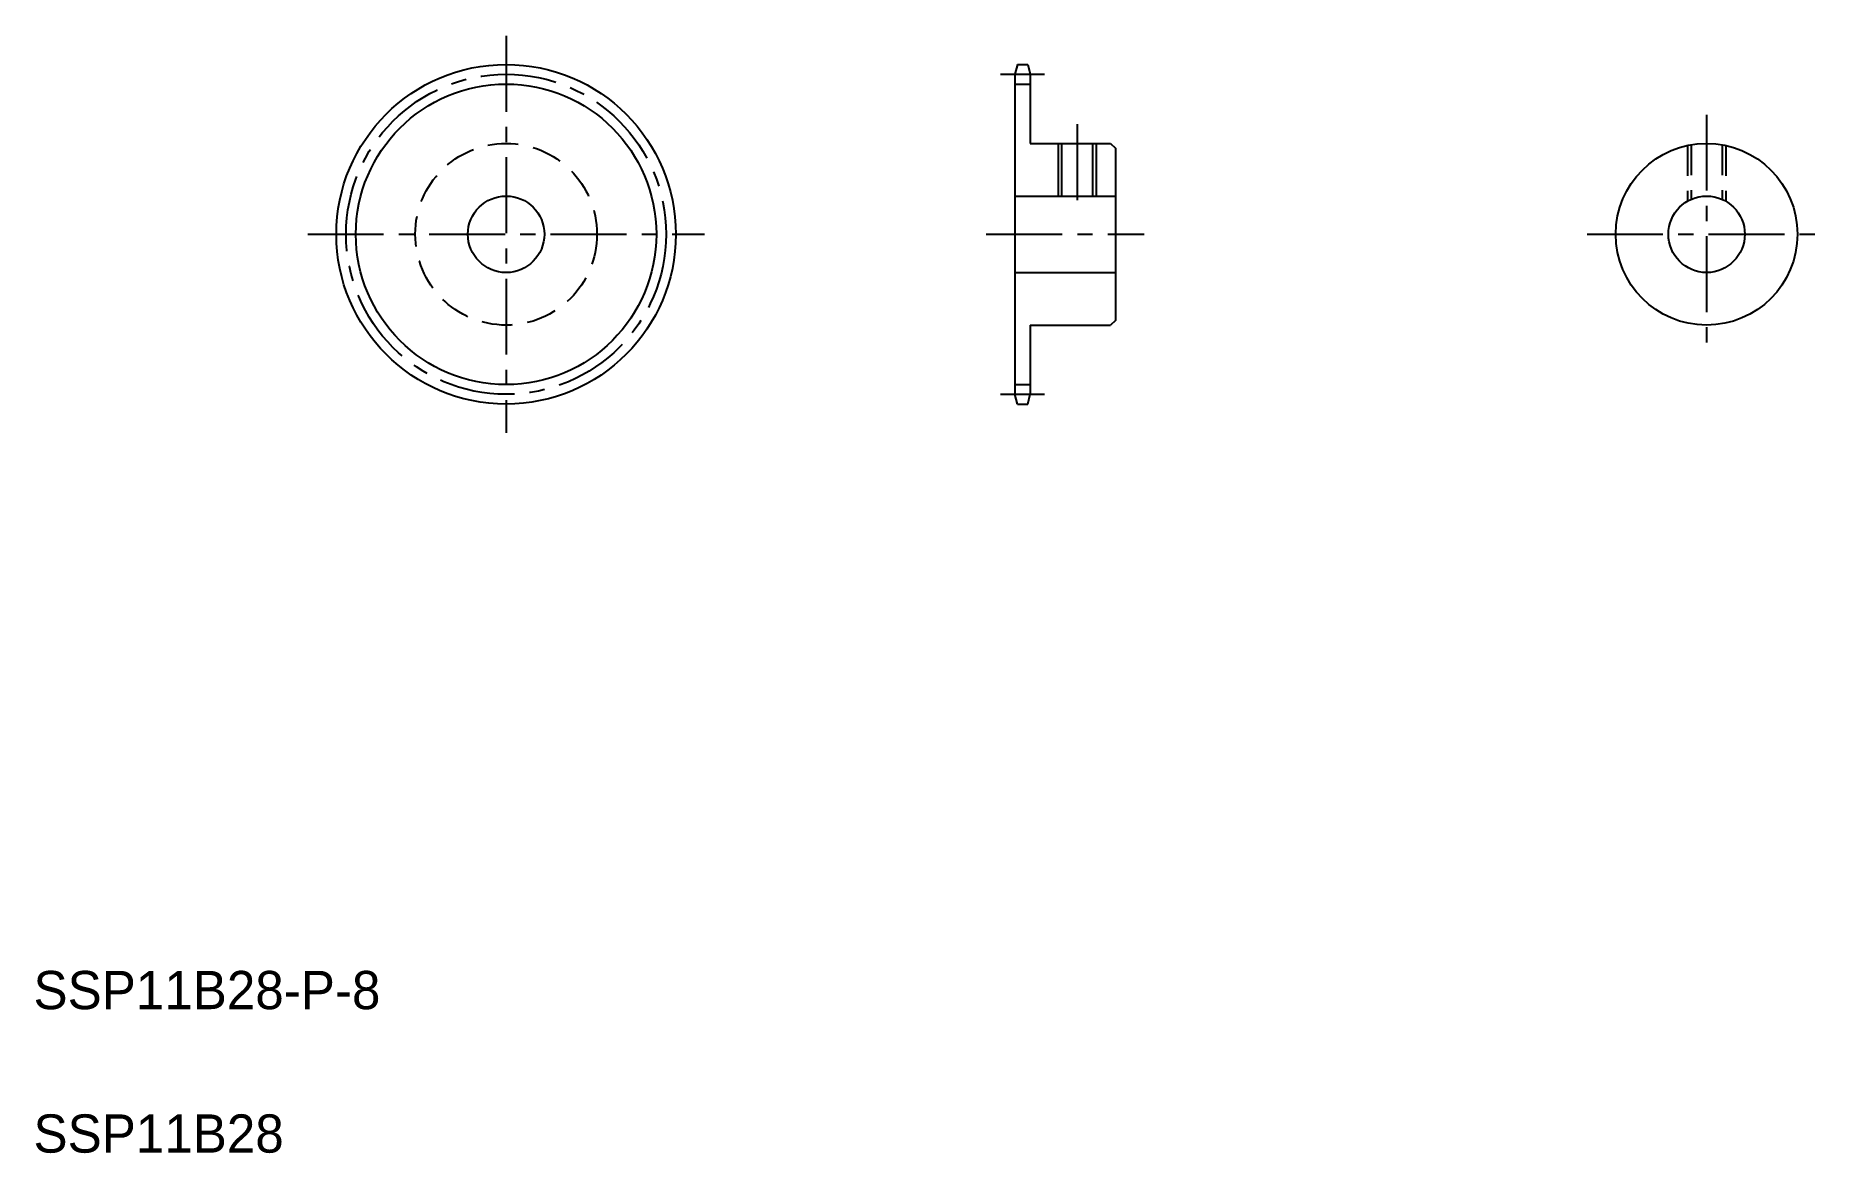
# Model space of a CAD drawing. Extents: x 10 to 197, y 10 to 127.
import ezdxf

# ---------------------------------------------------------------- set-up
doc = ezdxf.new("R2010")
doc.units = 0
doc.header["$LTSCALE"] = 0.25
doc.linetypes.add('CENTER', pattern=[50.8, 31.75, -6.35, 6.35, -6.35])
doc.linetypes.add('DASHED', pattern=[19.05, 12.7, -6.35])
doc.layers.get('0').update_dxf_attribs({"linetype": 'CONTINUOUS'})
doc.layers.add('CENTER', color=1, linetype='CENTER')

msp = doc.modelspace()

# ---------------------------------------------------------------- linework, layer by layer
at = {"color": 7, "linetype": 'CONTINUOUS'}
for p, q in [((112.91, 123.77), (112.63, 122.75)), ((112.91, 123.77), (113.96, 123.77)), ((113.96, 123.77), (114.23, 122.75)), ((112.63, 122.75), (112.63, 89.29)), ((112.63, 121.73), (114.23, 121.73)), ((114.23, 122.75), (114.23, 115.52)), ((114.23, 115.52), (122.63, 115.52)), ((117.51, 115.52), (117.51, 110.02)), ((120.75, 115.52), (120.75, 110.02)), ((122.63, 115.52), (123.13, 115.02)), ((123.13, 115.02), (123.13, 97.02)), ((123.13, 110.52), (123.13, 110.52)), ((112.63, 110.02), (123.13, 110.02)), ((123.13, 106.02), (123.13, 106.02)), ((112.63, 102.02), (123.13, 102.02)), ((114.23, 96.52), (122.63, 96.52)), ((114.23, 96.52), (114.23, 89.29)), ((123.13, 97.02), (122.63, 96.52)), ((112.63, 90.31), (114.23, 90.31)), ((112.91, 88.27), (112.63, 89.29)), ((112.91, 88.27), (113.96, 88.27)), ((113.96, 88.27), (114.23, 89.29))]:
    msp.add_line(p, q, dxfattribs=at)
at = {"color": 3, "linetype": 'CONTINUOUS'}
for p, q in [((117.13, 115.52), (117.13, 110.02)), ((121.13, 115.52), (121.13, 110.02))]:
    msp.add_line(p, q, dxfattribs=at)
at = {"color": 3, "linetype": 'DASHED'}
for p, q in [((182.95, 115.31), (182.95, 109.48)), ((183.33, 115.38), (183.33, 109.68)), ((186.57, 115.38), (186.57, 109.68)), ((186.95, 115.31), (186.95, 109.48))]:
    msp.add_line(p, q, dxfattribs=at)
at = {"color": 7, "linetype": 'CONTINUOUS'}
for centre, radius in [((59.42, 106.02), 17.75), ((184.95, 106.02), 9.5), ((59.42, 106.02), 4), ((184.95, 106.02), 4)]:
    msp.add_circle(centre, radius, dxfattribs=at)
at = {"color": 3, "linetype": 'CONTINUOUS'}
msp.add_circle((59.42, 106.02), 15.71, dxfattribs=at)
at = {"color": 3, "linetype": 'DASHED'}
msp.add_circle((59.42, 106.02), 9.5, dxfattribs=at)
at = {"layer": 'CENTER', "color": 1, "linetype": 'CENTER'}
for p, q in [((59.42, 126.77), (59.42, 85.27)), ((111.13, 122.75), (115.73, 122.75)), ((184.95, 118.52), (184.95, 93.52)), ((119.13, 117.52), (119.13, 108.02)), ((38.67, 106.02), (80.17, 106.02)), ((109.63, 106.02), (126.13, 106.02)), ((172.45, 106.02), (197.45, 106.02)), ((111.13, 89.29), (115.73, 89.29))]:
    msp.add_line(p, q, dxfattribs=at)
msp.add_circle((59.42, 106.02), 16.73, dxfattribs=at)

# ---------------------------------------------------------------- texts
at = {"color": 7, "linetype": 'CONTINUOUS'}
for s, p in [('SSP11B28-P-8', (10, 25)), ('SSP11B28', (10, 10))]:
    msp.add_text(s, height=4, dxfattribs=at).set_placement(p)

doc.saveas('drawing.dxf')
